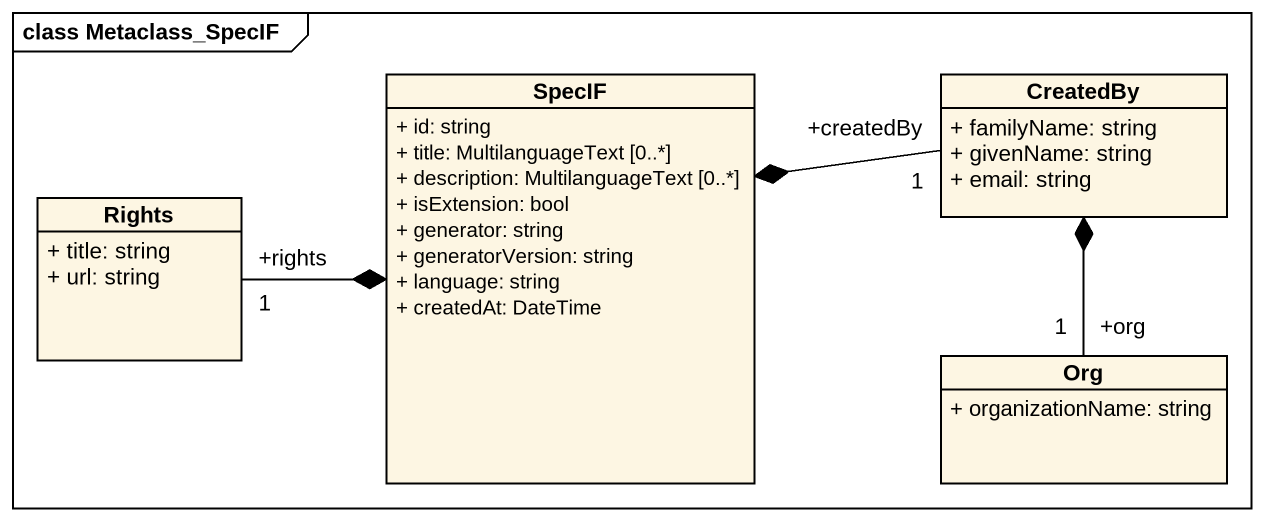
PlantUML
@startuml
mainframe class Metaclass_SpecIF
hide circle
hide empty members
skinparam classAttributeIconSize 0
class SpecIF {
  + id: string
  + title: MultilanguageText [0..*]
  + description: MultilanguageText [0..*]
  + isExtension: bool
  + generator: string
  + generatorVersion: string
  + language: string
  + createdAt: DateTime
}
class CreatedBy {
  + familyName: string
  + givenName: string
  + email: string
}
class Rights {
  + title: string
  + url: string
}
class Org {
  + organizationName: string
}
CreatedBy "+createdBy\n1" -left-* SpecIF
Rights "+rights\n1" -right-* SpecIF
Org "+org\n1" -up-* CreatedBy
@enduml
